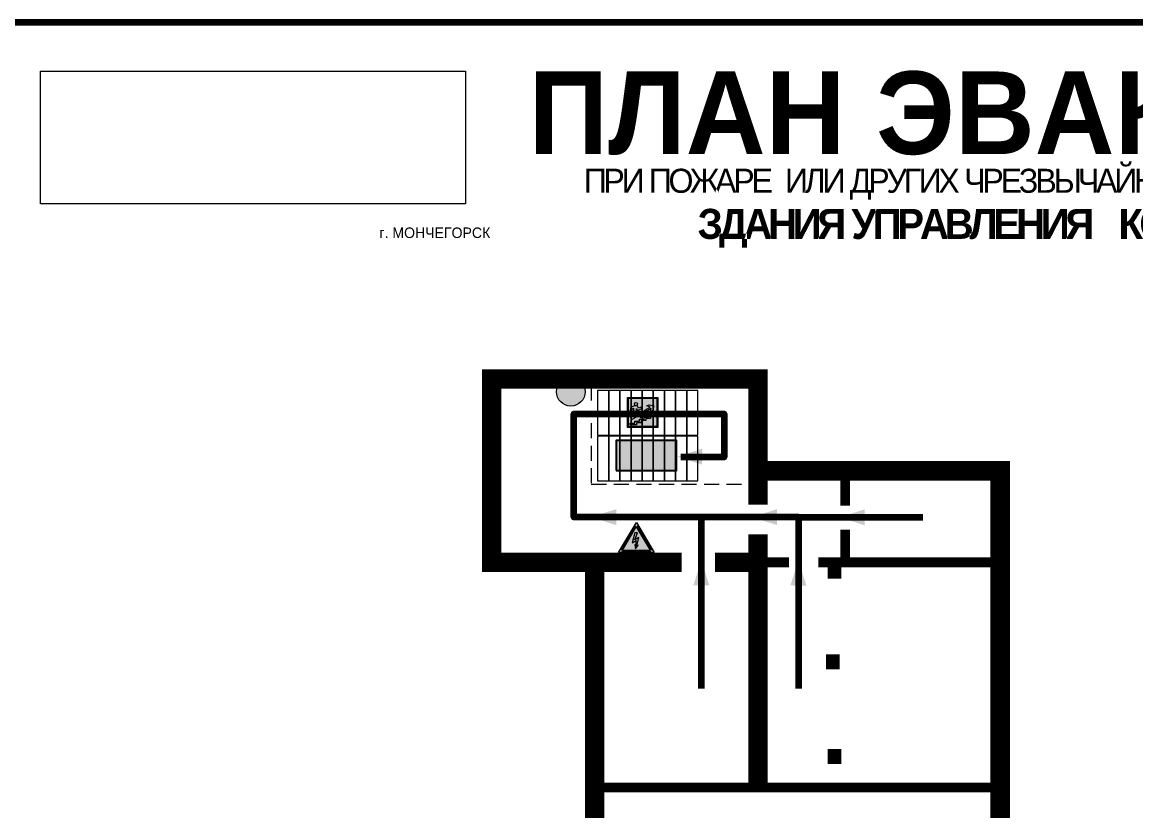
# Model space of a CAD drawing. Header units: millimetres. Extents: x 13810 to 67229, y 12374 to 21950.
# Drawn here: x 22533.1 to 22829.3, y 20058.4 to 20268.2 of the extents above; entities that cross this region are included whole.
import ezdxf

# ---------------------------------------------------------------- set-up
doc = ezdxf.new("R2010")
doc.units = ezdxf.units.MM
doc.linetypes.add('{ Wide Dash }', pattern=[12, 4, -2, 4, -2])
doc.layers.add('План_Штампы', color=7, linetype='Continuous')
doc.styles.add('обычный', font='arial.ttf')
picture_1 = doc.add_image_def('image1.jpg', size_in_pixel=(337, 105))

# ---------------------------------------------------------------- blocks, each defined once
blk = doc.blocks.new('A$C3E6D3DDE')
at = {"lineweight": 5}
h = blk.add_hatch(color=40, dxfattribs=at)
h.paths.add_polyline_path([(24.1, 1.45), (16.46, -11.35), (31.74, -11.35)])
h.paths.add_polyline_path([(24.09, -0.46), (30.03, -10.41), (18.14, -10.41)], flags=16)
h.paths.add_polyline_path([(24.54, -3.08), (23.41, -6.02), (25.13, -5.01), (24.33, -8.5), (24.82, -8.27), (23.79, -9.86), (23.4, -8.04), (23.8, -8.43), (24.04, -6.29), (22.39, -7.25), (23.44, -3.08)], flags=0)
h = blk.add_hatch(color=256, dxfattribs=at)
h.paths.add_polyline_path([(24.37, 0.03, 0.567511), (23.82, 0.03), (17.59, -10.4, 0.582454), (17.86, -10.88), (30.32, -10.88, 0.582149), (30.6, -10.4)])
h.paths.add_polyline_path([(24.09, -0.46), (18.14, -10.41), (30.03, -10.41)], flags=16)
h.paths.add_polyline_path([(24.54, -3.08), (23.41, -6.02), (25.13, -5.01), (24.33, -8.5), (24.82, -8.27), (23.79, -9.86), (23.4, -8.04), (23.8, -8.43), (24.04, -6.29), (22.39, -7.25), (23.44, -3.08)], flags=0)
h = blk.add_hatch(color=40, dxfattribs=at)
h.paths.add_polyline_path([(24.09, -0.46), (18.14, -10.41), (30.03, -10.41)])
h.paths.add_polyline_path([(24.82, -8.27), (23.79, -9.86), (23.4, -8.04), (23.8, -8.43), (24.04, -6.29), (22.39, -7.25), (23.44, -3.08), (24.54, -3.08), (23.41, -6.02), (25.13, -5.01), (24.33, -8.5)], flags=16)
at = {"color": 40, "lineweight": 5}
for p, q in [((16.46, -11.35), (24.1, 1.45)), ((24.1, 1.45), (31.74, -11.35))]:
    blk.add_line(p, q, dxfattribs=at)
at = {"lineweight": 5}
for p, q in [((17.59, -10.4), (23.82, 0.03)), ((24.37, 0.03), (30.6, -10.4)), ((18.14, -10.41), (24.09, -0.46)), ((23.44, -3.08), (22.39, -7.25)), ((23.41, -6.02), (24.54, -3.08)), ((24.54, -3.08), (23.44, -3.08)), ((24.09, -0.46), (30.03, -10.41)), ((22.39, -7.25), (24.04, -6.29)), ((23.8, -8.43), (23.4, -8.04)), ((23.4, -8.04), (23.79, -9.86)), ((25.13, -5.01), (23.41, -6.02)), ((23.79, -9.86), (24.82, -8.27)), ((24.04, -6.29), (23.8, -8.43)), ((24.33, -8.5), (25.13, -5.01)), ((24.82, -8.27), (24.33, -8.5)), ((17.86, -10.88), (30.32, -10.88)), ((18.14, -10.41), (30.03, -10.41))]:
    blk.add_line(p, q, dxfattribs=at)
at = {"color": 50, "lineweight": 5}
blk.add_line((31.74, -11.35), (16.46, -11.35), dxfattribs=at)
blk = doc.blocks.new('A$C7B8C2D5B')
at = {"lineweight": 0}
h = blk.add_hatch(color=5, dxfattribs=at)
h.dxf.hatch_style = 1
h.paths.add_polyline_path([(1.4, -3.02, 1), (-2.11, -3.02, 1)])
at = {"color": 5, "lineweight": 0}
blk.add_circle((-0.36, -3.02), 1.75, dxfattribs=at)
blk = doc.blocks.new('вверх')
at = {"lineweight": 0, "true_color": 0xffffff}
h = blk.add_hatch(color=7, dxfattribs=at)
h.dxf.hatch_style = 1
h.paths.add_polyline_path([(40999.03, -4475.37), (41000.53, -4474.51), (40999.62, -4474.22), (41000.2, -4473.88), (41001.48, -4474.22), (41001.13, -4475.49), (41000.55, -4475.82), (41000.76, -4474.91), (40999.27, -4475.77)], flags=0)
h.paths.add_polyline_path([(40998.09, -4474.5), (40998.28, -4474.89), (40997.14, -4475.43), (40996.89, -4474.92), (40996.87, -4474.87), (40996.8, -4475.75), (40997.81, -4475.85), (40998.41, -4477.11), (40997.94, -4477.33), (40997.47, -4476.34), (40996.66, -4476.28), (40997.03, -4477.06), (40995.52, -4477.78), (40995.29, -4477.28), (40996.32, -4476.79), (40996, -4476.11), (40996.09, -4474.77), (40995.72, -4474.94), (40995.64, -4475.77), (40995.2, -4475.72), (40995.3, -4474.63), (40995.33, -4474.61), (40996.23, -4474.19), (40997.09, -4474.25), (40997.37, -4474.84)], flags=0)
h.paths.add_polyline_path([(40997.14, -4473.68, -1), (40996.29, -4473.68, -1)], flags=0)
h.paths.add_polyline_path([(41000.58, -4477.58), (41000.58, -4477.03), (41001.81, -4477.03), (41001.81, -4476.6), (41000.15, -4476.6), (41000.15, -4477.16), (40998.9, -4477.16), (40998.9, -4477.72), (40997.65, -4477.72), (40997.65, -4478.27), (40996.41, -4478.27), (40996.41, -4478.82), (40995.17, -4478.82), (40995.17, -4479.25), (40995.41, -4479.25), (40996.84, -4479.25), (40996.84, -4478.69), (40998.09, -4478.69), (40998.09, -4478.13), (40999.32, -4478.13), (40999.32, -4477.58)], flags=0)
h.paths.add_polyline_path([(41002.49, -4471.94), (40994.49, -4471.94), (40994.49, -4479.94), (41002.49, -4479.94)])
h.paths.add_polyline_path([(41002.28, -4479.72), (40994.69, -4479.72), (40994.69, -4472.14), (41002.28, -4472.14)], flags=16)
h.paths.add_polyline_path([(41001.81, -4476.6), (41001.81, -4477.03), (41000.58, -4477.03), (41000.58, -4477.58), (40999.32, -4477.58), (40999.32, -4478.13), (40998.09, -4478.13), (40998.09, -4478.69), (40996.84, -4478.69), (40996.84, -4479.25), (40995.17, -4479.25), (40995.17, -4478.82), (40996.41, -4478.82), (40996.41, -4478.27), (40997.65, -4478.27), (40997.65, -4477.72), (40998.9, -4477.72), (40998.9, -4477.16), (41000.15, -4477.16), (41000.15, -4476.6)], flags=0)
at = {"lineweight": 0}
h = blk.add_hatch(color=126, dxfattribs=at)
h.dxf.hatch_style = 1
h.paths.add_polyline_path([(40994.69, -4479.72), (41002.28, -4479.72), (41002.28, -4472.14), (40994.69, -4472.14)])
h.paths.add_polyline_path([(40999.03, -4475.37), (41000.53, -4474.51), (40999.62, -4474.22), (41000.2, -4473.88), (41001.48, -4474.22), (41001.13, -4475.49), (41000.55, -4475.82), (41000.76, -4474.91), (40999.27, -4475.77)], flags=16)
h.paths.add_polyline_path([(40997.09, -4474.25), (40997.37, -4474.84), (40998.09, -4474.5), (40998.28, -4474.89), (40997.14, -4475.43), (40996.89, -4474.92), (40996.87, -4474.87), (40996.8, -4475.75), (40997.81, -4475.85), (40998.41, -4477.11), (40997.94, -4477.33), (40997.47, -4476.34), (40996.66, -4476.28), (40997.03, -4477.06), (40995.52, -4477.78), (40995.29, -4477.28), (40996.32, -4476.79), (40996, -4476.11), (40996.09, -4474.77), (40995.72, -4474.94), (40995.64, -4475.77), (40995.2, -4475.72), (40995.3, -4474.63), (40995.33, -4474.61), (40996.23, -4474.19)], flags=16)
h.paths.add_polyline_path([(40996.29, -4473.68, -1), (40997.14, -4473.68, -1)], flags=16)
h.paths.add_polyline_path([(40997.65, -4477.72), (40998.9, -4477.72), (40998.9, -4477.16), (41000.15, -4477.16), (41000.15, -4476.6), (41001.81, -4476.6), (41001.81, -4477.03), (41000.58, -4477.03), (41000.58, -4477.58), (40999.32, -4477.58), (40999.32, -4478.13), (40998.09, -4478.13), (40998.09, -4478.69), (40996.84, -4478.69), (40996.84, -4479.25), (40995.17, -4479.25), (40995.17, -4478.82), (40996.41, -4478.82), (40996.41, -4478.27), (40997.65, -4478.27)], flags=16)
at = {"lineweight": 0, "true_color": 0xffffff}
h = blk.add_hatch(color=7, dxfattribs=at)
h.dxf.hatch_style = 1
h.paths.add_polyline_path([(40997.14, -4473.68, 1), (40996.29, -4473.68, 1)])
h.paths.add_polyline_path([(40998.28, -4474.89), (40998.09, -4474.5), (40997.37, -4474.84), (40997.09, -4474.25), (40996.23, -4474.19), (40995.33, -4474.61), (40995.3, -4474.63), (40995.2, -4475.72), (40995.64, -4475.77), (40995.72, -4474.94), (40996.09, -4474.77), (40996, -4476.11), (40996.32, -4476.79), (40995.29, -4477.28), (40995.52, -4477.78), (40997.03, -4477.06), (40996.66, -4476.28), (40997.47, -4476.34), (40997.94, -4477.33), (40998.41, -4477.11), (40997.81, -4475.85), (40996.8, -4475.75), (40996.87, -4474.87), (40996.89, -4474.92), (40997.14, -4475.43)])
h.paths.add_polyline_path([(40998.09, -4478.13), (40999.32, -4478.13), (40999.32, -4477.58), (41000.58, -4477.58), (41000.58, -4477.03), (41001.81, -4477.03), (41001.81, -4476.6), (41000.15, -4476.6), (41000.15, -4477.16), (40998.9, -4477.16), (40998.9, -4477.72), (40997.65, -4477.72), (40997.65, -4478.27), (40996.41, -4478.27), (40996.41, -4478.82), (40995.17, -4478.82), (40995.17, -4479.25), (40995.41, -4479.25), (40996.84, -4479.25), (40996.84, -4478.69), (40998.09, -4478.69)])
h.paths.add_polyline_path([(40999.03, -4475.37), (40999.27, -4475.77), (41000.76, -4474.91), (41000.55, -4475.82), (41001.13, -4475.49), (41001.48, -4474.22), (41000.2, -4473.88), (40999.62, -4474.22), (41000.53, -4474.51)])
at = {"color": 126, "lineweight": 0}
for points in [[(40994.49, -4471.94), (41002.49, -4471.94), (41002.49, -4479.94), (40994.49, -4479.94)], [(40994.69, -4472.14), (41002.28, -4472.14), (41002.28, -4479.72), (40994.69, -4479.72)]]:
    blk.add_lwpolyline(points, close=True, dxfattribs=at)
for points in [[(40996.89, -4474.92), (40997.14, -4475.43), (40998.28, -4474.89), (40998.09, -4474.5), (40997.37, -4474.84), (40997.09, -4474.25), (40996.23, -4474.19), (40995.33, -4474.61), (40995.3, -4474.63), (40995.2, -4475.72), (40995.64, -4475.77), (40995.72, -4474.94), (40996.09, -4474.77), (40996, -4476.11), (40996.32, -4476.79), (40995.29, -4477.28), (40995.52, -4477.78), (40997.03, -4477.06), (40996.66, -4476.28), (40997.47, -4476.34), (40997.94, -4477.33), (40998.41, -4477.11), (40997.81, -4475.85), (40996.8, -4475.75), (40996.87, -4474.87), (40996.89, -4474.92)], [(41001.48, -4474.22), (41001.13, -4475.49), (41000.55, -4475.82), (41000.76, -4474.91), (40999.27, -4475.77), (40999.03, -4475.37), (41000.53, -4474.51), (40999.62, -4474.22), (41000.2, -4473.88), (41001.48, -4474.22)], [(40995.41, -4479.25), (40995.17, -4479.25), (40995.17, -4478.82), (40996.41, -4478.82), (40996.41, -4478.27), (40997.65, -4478.27), (40997.65, -4477.72), (40998.9, -4477.72), (40998.9, -4477.16), (41000.15, -4477.16), (41000.15, -4476.6), (41001.81, -4476.6), (41001.81, -4477.03), (41000.58, -4477.03), (41000.58, -4477.58), (40999.32, -4477.58), (40999.32, -4478.13), (40998.09, -4478.13), (40998.09, -4478.69), (40996.84, -4478.69), (40996.84, -4479.25), (40995.17, -4479.25)]]:
    blk.add_lwpolyline(points, dxfattribs=at)
blk.add_circle((40996.71, -4473.68), 0.426, dxfattribs=at)
blk = doc.blocks.new('A$C7B4425F7')
at = {"true_color": 0xffffff}
blk.add_hatch(color=7, dxfattribs=at).paths.add_polyline_path([(0, 0), (-16, 0), (-16, -8), (0, -8)])
h = blk.add_hatch(color=126)
h.paths.add_polyline_path([(-0.2, -0.2), (-15.8, -0.2), (-15.8, -7.8), (-0.2, -7.8)])
h.paths.add_polyline_path([(-11.76, -2.03), (-11.76, -3.66), (-11.17, -3.66, -0.568275), (-11.17, -6.18), (-12.58, -6.18), (-12.58, -2.03)], flags=16)
h.paths.add_polyline_path([(-13.33, -4.12, -0.495768), (-13.59, -6.18), (-15.03, -6.18), (-15.03, -2.03), (-13.59, -2.03, -0.487973)], flags=16)
h.paths.add_polyline_path([(-10.25, -2.03), (-9.48, -2.03), (-9.48, -6.18), (-10.25, -6.18)], flags=16)
h.paths.add_polyline_path([(-13.84, -3.69), (-14.24, -3.69), (-14.24, -3.03), (-13.9, -3.03, -0.692621)], flags=0)
h.paths.add_polyline_path([(-9.15, -2.03), (-8.4, -2.03), (-8.04, -3.07), (-7.68, -2.03), (-6.93, -2.03), (-7.64, -4.1), (-6.93, -6.18), (-7.68, -6.18), (-8.04, -5.14), (-8.4, -6.18), (-9.15, -6.18), (-8.44, -4.1)], flags=16)
h.paths.add_polyline_path([(-11.76, -4.46), (-11.42, -4.46, -0.692621), (-11.36, -5.12), (-11.76, -5.12)], flags=0)
h.paths.add_polyline_path([(-13.9, -5.2), (-14.24, -5.2), (-14.24, -4.55), (-13.84, -4.55, -0.708038)], flags=0)
edge = h.paths.add_edge_path(flags=16)
edge.add_ellipse((-5.51, -4.08), major_axis=(0, 2.05), ratio=0.586184, start_angle=0, end_angle=360)
edge = h.paths.add_edge_path(flags=0)
edge.add_ellipse((-5.51, -4.08), major_axis=(0, 1.14), ratio=0.454828, start_angle=0, end_angle=360)
h.paths.add_polyline_path([(-4.13, -4.96, 0.377264), (-3.48, -4.52, 0.0555), (-3.16, -2.03), (-1.66, -2.03), (-1.66, -4.96), (-0.96, -4.96), (-0.96, -7.01), (-1.75, -7.01), (-1.75, -6.18), (-3.3, -6.18), (-3.3, -7.02), (-4.13, -7.02)], flags=16)
h.paths.add_polyline_path([(-2.73, -2.91), (-2.28, -2.91), (-2.28, -4.96), (-3.05, -4.96, 0.079136)], flags=0)
at = {"color": 126}
blk.add_lwpolyline([(-16, -8), (0, -8), (0, 0), (-16, 0)], close=True, dxfattribs=at)

msp = doc.modelspace()

# ---------------------------------------------------------------- linework, layer by layer
at = {"color": 2, "lineweight": 100}
msp.add_lwpolyline([(22515.78, 20268.18), (23115.78, 20268.18), (23115.78, 19873.18), (22515.78, 19873.18)], close=True, dxfattribs=at)
at = {"lineweight": 100}
for points, const_width in [([(22793.24, 20006.89), (22793.24, 20148.84), (22728.81, 20148.84), (22728.81, 20139.79), (22728.81, 20173.25), (22657.96, 20173.25), (22657.96, 20124.47), (22708.48, 20124.47)], 5.2), ([(22751.99, 20148.84), (22751.99, 20139.54)], 2.6), ([(22717.34, 20124.47), (22728.81, 20124.47), (22728.81, 20131.9)], 5.2), ([(22751.99, 20124.47), (22751.99, 20133.17)], 2.6), ([(22685.36, 20124.47), (22685.36, 19912.54), (22793.24, 19912.54), (22793.24, 19995.56)], 5.2), ([(22728.81, 20124.47), (22728.81, 20063.95)], 5.2), ([(22728.81, 20124.47), (22737.06, 20124.47)], 2.6), ([(22744.86, 20124.47), (22791.85, 20124.47)], 2.6), ([(22687.47, 20064.58), (22792.34, 20064.58)], 2.6)]:
    msp.add_lwpolyline(points, dxfattribs=dict(at, const_width=const_width))
at = {"linetype": '{ Wide Dash }', "lineweight": 0}
for points in [[(22684.47, 20171.5), (22684.47, 20166.77)], [(22684.47, 20161.51), (22684.47, 20145.27), (22728.81, 20145.27)]]:
    msp.add_lwpolyline(points, dxfattribs=at)
at = {"lineweight": 0}
for points in [[(22689.09, 20158.33), (22689.09, 20170.21), (22686.12, 20170.21), (22686.12, 20158.33)], [(22692.06, 20158.33), (22692.06, 20170.21), (22689.09, 20170.21), (22689.09, 20158.33)], [(22695.03, 20158.33), (22695.03, 20170.21), (22692.06, 20170.21), (22692.06, 20158.33)], [(22697.99, 20158.33), (22697.99, 20170.21), (22695.03, 20170.21), (22695.03, 20158.33)], [(22700.96, 20158.33), (22700.96, 20170.21), (22697.99, 20170.21), (22697.99, 20158.33)], [(22703.93, 20158.33), (22703.93, 20170.21), (22700.96, 20170.21), (22700.96, 20158.33)], [(22706.9, 20158.33), (22706.9, 20170.21), (22703.93, 20170.21), (22703.93, 20158.33)], [(22709.87, 20158.33), (22709.87, 20170.21), (22706.9, 20170.21), (22706.9, 20158.33)], [(22712.83, 20158.33), (22712.83, 20170.21), (22709.87, 20170.21), (22709.87, 20158.33)], [(22689.09, 20146.18), (22689.09, 20158.05), (22686.12, 20158.05), (22686.12, 20146.18)], [(22692.06, 20146.18), (22692.06, 20158.05), (22689.09, 20158.05), (22689.09, 20146.18)], [(22695.03, 20146.18), (22695.03, 20158.05), (22692.06, 20158.05), (22692.06, 20146.18)], [(22697.99, 20146.18), (22697.99, 20158.05), (22695.03, 20158.05), (22695.03, 20146.18)], [(22700.96, 20146.18), (22700.96, 20158.05), (22697.99, 20158.05), (22697.99, 20146.18)], [(22703.93, 20146.18), (22703.93, 20158.05), (22700.96, 20158.05), (22700.96, 20146.18)], [(22706.9, 20146.18), (22706.9, 20158.05), (22703.93, 20158.05), (22703.93, 20146.18)], [(22709.87, 20146.18), (22709.87, 20158.05), (22706.9, 20158.05), (22706.9, 20146.18)], [(22712.83, 20146.18), (22712.83, 20158.05), (22709.87, 20158.05), (22709.87, 20146.18)]]:
    msp.add_lwpolyline(points, close=True, dxfattribs=at)
at = {"color": 126, "lineweight": 100, "true_color": 0x008754}
for points in [[(22713.73, 20136.45), (22679.79, 20136.45), (22679.79, 20163.97), (22719.79, 20163.97), (22719.79, 20152.5), (22708.29, 20152.5)], [(22739.66, 20136.45), (22713.73, 20136.45), (22713.73, 20090.86)], [(22739.66, 20090.86), (22739.66, 20136.45), (22772.65, 20136.45)]]:
    msp.add_lwpolyline(points, dxfattribs=at)
at = {"lineweight": 0, "const_width": 3.6}
for points in [[(22749.19, 20120.12), (22749.19, 20124.16)], [(22748.75, 20095.97), (22748.75, 20100.01)], [(22749.15, 20070.8), (22749.15, 20074.84)]]:
    msp.add_lwpolyline(points, dxfattribs=at)
at = {"layer": 'План_Штампы', "color": 126, "true_color": 0x008754}
for points in [[(22713.97, 20154.75), (22713.96, 20150.46), (22707.38, 20152.58)], [(22691.12, 20138.65), (22691.11, 20134.36), (22684.52, 20136.49)], [(22733.91, 20138.65), (22733.9, 20134.36), (22727.32, 20136.49)], [(22757.23, 20138.61), (22757.22, 20134.31), (22750.63, 20136.44)], [(22715.9, 20118.31), (22711.61, 20118.32), (22713.74, 20124.91)], [(22741.71, 20118.3), (22737.42, 20118.31), (22739.55, 20124.9)]]:
    msp.add_solid(points, dxfattribs=at)

# ---------------------------------------------------------------- block references
at = {"xscale": 2.177419353276491, "yscale": 2.177419353276491, "zscale": 2.177419353276491, "rotation": 90}
msp.add_blockref('A$C7B8C2D5B', (22672.45, 20170.66), dxfattribs=at)
msp.add_blockref('вверх', (-18300.36, 24640.3))
at = {"xscale": 0.625, "yscale": 0.625, "zscale": 0.625}
msp.add_blockref('A$C3E6D3DDE', (22681.39, 20134.21), dxfattribs=at)
at = {"layer": 'План_Штампы'}
msp.add_blockref('A$C7B4425F7', (22707.1, 20156.88), dxfattribs=at)

# ---------------------------------------------------------------- texts
at = {"lineweight": 0, "style": 'обычный'}
for s, insert, char_height, width, attachment_point in [('{\\fProxima Nova Rg|b1|i0|c204|p2;ПЛАН ЭВАКУАЦИИ}', (22667.8, 20255.09), 22, 493.8901, 1), ('\\pi-8.4,l8.4,t8.4;{\\fProxima Nova Rg|b0|i0|c204|p2;г. МОНЧЕГОРСК\\H1.1997x; }', (22642.84, 20212.15), 2.8, 126.6484, 5)]:
    msp.add_mtext(s, dxfattribs=dict(at, insert=insert, char_height=char_height, width=width, attachment_point=attachment_point))
at = {"color": 0, "lineweight": 0, "insert": (22819.91, 20229.38), "char_height": 8, "width": 449.2158, "attachment_point": 5, "style": 'обычный'}
msp.add_mtext('{\\fArial Black|b1|i0|c204|p34;\\H2x;\\T0.85;  \\fArial Narrow|b0|i0|c204|p34;\\H0.8x;\\W0.9;\\P\\fProxima Nova Rg|b0|i0|c204|p2;\\H0.5x;\\W1;\\C256;ПРИ ПОЖАРЕ  ИЛИ ДРУГИХ ЧРЕЗВЫЧАЙНЫХ СИТУАЦИЯХ  ИЗ ПОМЕЩЕНИЙ \\fProxima Nova Rg|b1|i0|c204|p2;\\H1.25x;\\PЗДАНИЯ УПРАВЛЕНИЯ   КОРПУС №1   ПОДВАЛ}', dxfattribs=at)

# ---------------------------------------------------------------- pictures from other files: only their frames are drawn
at = {"color": 7, "lineweight": 0, "true_color": 0xf5f5ff}
image = msp.add_image(picture_1, insert=(22537.91, 20219.9), size_in_units=(113.11, 35.24), dxfattribs=at)
image.dxf.flags = 7

doc.saveas('drawing.dxf')
